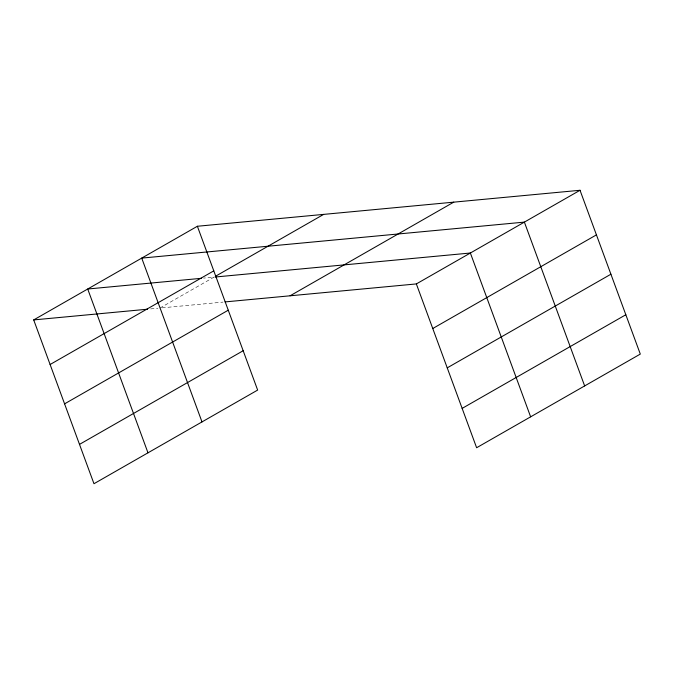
<?xml version="1.0" encoding="UTF-8"?>
<svg xmlns="http://www.w3.org/2000/svg" width="674" height="674" viewBox="0 0 674 674"><rect width="100%" height="100%" fill="white"/><g stroke="black" fill="none" stroke-linecap="round" stroke-linejoin="round"><path stroke-width="0.51" stroke-dasharray="3.37 2.53" d="M159.974 308.035L213.987 277.132L203.641 278.101M150.656 308.911L157.901 308.229M162.038 307.841L222.959 302.112"/><path stroke-width="1.01" d="M197.381 226.262L257.645 390.077L93.972 483.721L33.7 319.914L197.381 226.262L580.028 190.279L640.3 354.086L476.619 447.738L416.355 283.923L225.023 301.918M50.103 364.508L213.784 270.855M215.79 276.104L323.655 214.391M64.586 403.844L228.259 310.2M290.073 295.802L453.754 202.149M79.498 444.385L243.171 350.733M416.355 283.923L580.028 190.279M432.759 328.516L596.439 234.872M447.233 367.861L610.914 274.217M462.145 408.393L625.826 314.75M201.568 278.303L87.713 289.011L147.985 452.818M215.023 277.031L470.368 253.02L530.632 416.835M33.7 319.914L147.555 309.206M584.653 385.932L524.38 222.117L141.725 258.1L201.998 421.916"/></g></svg>
